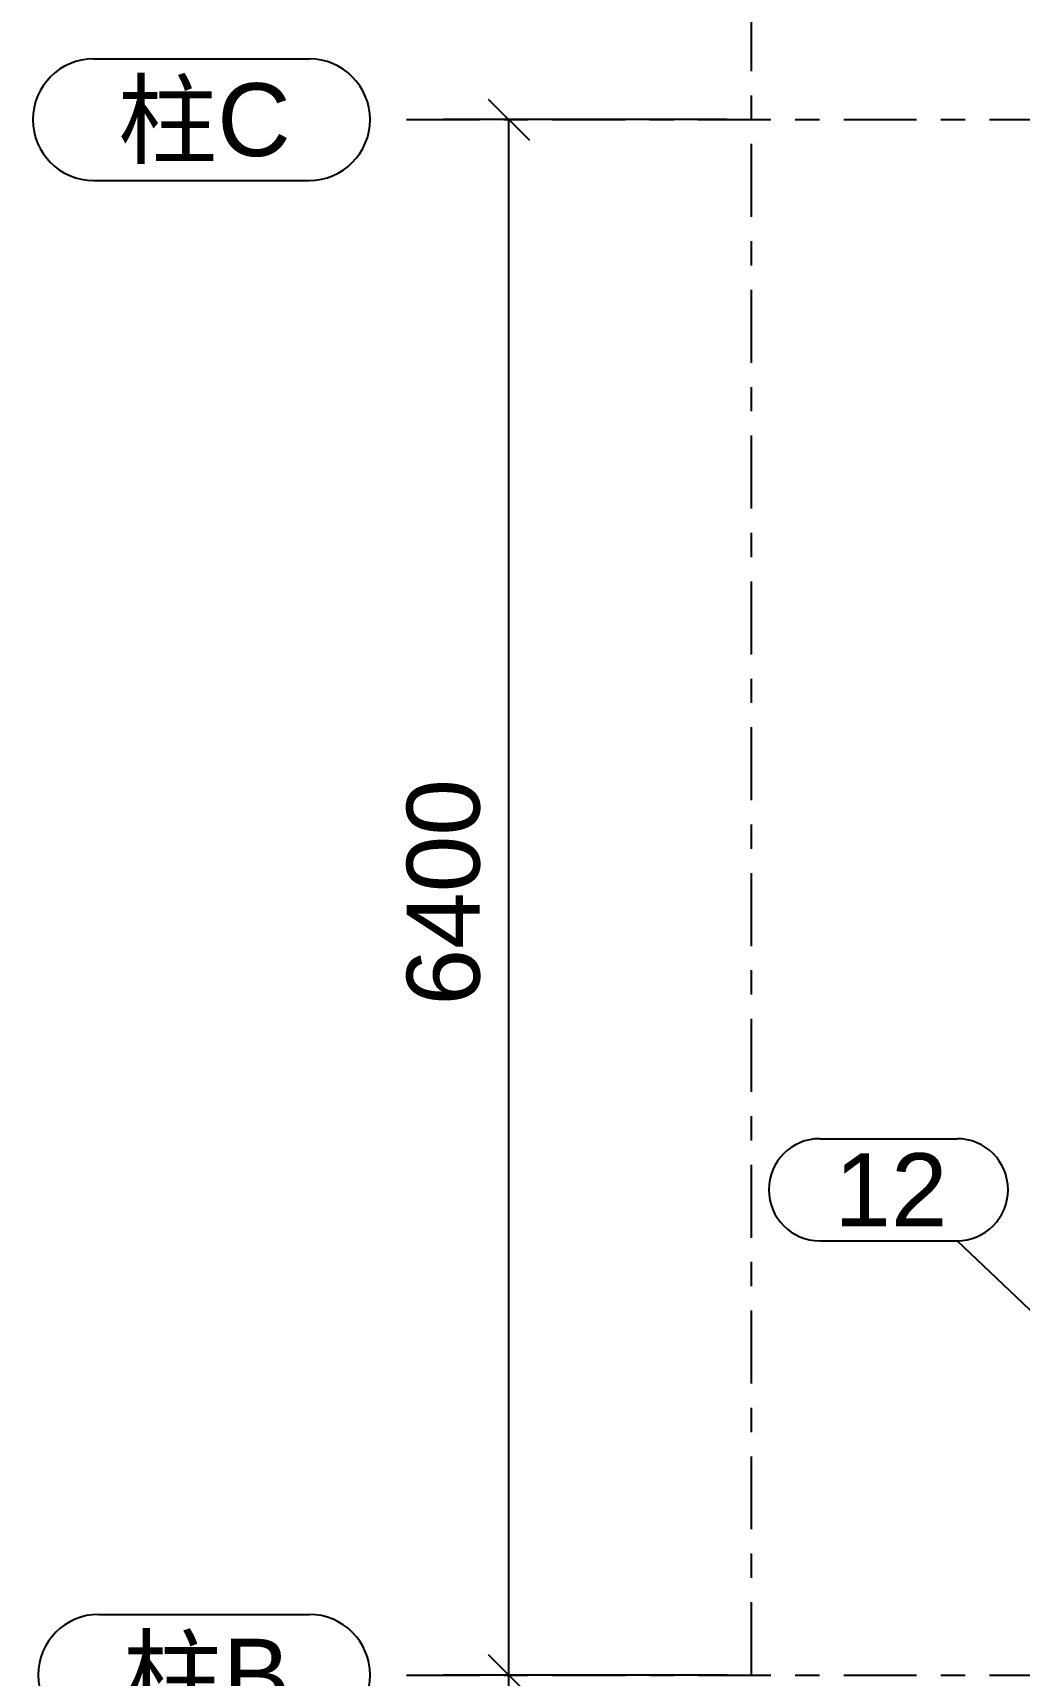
# Model space of a CAD drawing. Extents: x -29293 to 30124, y -19360 to 22650.
# Drawn here: x -6563 to -2502, y -9260 to -2503 of the extents above; entities that cross this region are included whole.
import ezdxf

# ---------------------------------------------------------------- set-up
doc = ezdxf.new("R2010")
doc.units = 0
doc.linetypes.add('XKITLINE00', pattern=[0])
doc.linetypes.add('XKITLINE03', pattern=[6, 3, -1, 1, -1])
for name, color, linetype in [('dimension', 7, 'CONTINUOUS'), ('grid', 7, 'CONTINUOUS'), ('mark', 7, 'CONTINUOUS')]:
    doc.layers.add(name, color=color, linetype=linetype)
doc.styles.add('STYLE_1', font='arial.ttf', dxfattribs={"height": 0.2})

# ---------------------------------------------------------------- blocks, each defined once
blk = doc.blocks.new('*D1174')
at = {"layer": 'dimension', "color": 1, "linetype": 'XKITLINE00'}
for p, q in [((986.458, 1525.703), (988.155, 1524.006)), ((996.306, 1524.855), (984.606, 1524.855)), ((987.306, 1460.855), (987.306, 1524.855)), ((986.458, 1461.703), (988.155, 1460.006)), ((996.306, 1460.855), (984.606, 1460.855))]:
    blk.add_line(p, q, dxfattribs=at)
at = {"layer": 'dimension', "color": 1, "style": 'STYLE_1'}
blk.add_text('6400', height=3, rotation=90.00021, dxfattribs=at).set_placement((986.106, 1488.404))
blk = doc.blocks.new('*D1178')
at = {"layer": 'grid', "color": 4, "linetype": 'XKITLINE03'}
blk.add_line((997.306, 1376.855), (997.306, 1544.855), dxfattribs=at)
blk = doc.blocks.new('*D1181')
at = {"layer": 'grid', "color": 4, "linetype": 'XKITLINE00'}
blk.add_line((970.429, 1463.355), (979.097, 1463.355), dxfattribs=at)
at = {"layer": 'grid', "color": 4, "linetype": 'XKITLINE03'}
blk.add_line((983.097, 1460.855), (1087.806, 1460.855), dxfattribs=at)
at = {"layer": 'grid', "color": 4, "linetype": 'XKITLINE00'}
for centre, start, end in [((970.429, 1460.855), 90, -90), ((979.097, 1460.855), -90, 90)]:
    blk.add_arc(centre, 2.5, start, end, dxfattribs=at)
at = {"layer": 'grid', "color": 4, "style": 'STYLE_1'}
blk.add_text('柱B', height=3, dxfattribs=at).set_placement((971.429, 1459.355))
blk = doc.blocks.new('*D1182')
at = {"layer": 'grid', "color": 4, "linetype": 'XKITLINE00'}
for p, q in [((970.21, 1527.355), (979.097, 1527.355)), ((970.21, 1522.355), (979.097, 1522.355))]:
    blk.add_line(p, q, dxfattribs=at)
at = {"layer": 'grid', "color": 4, "linetype": 'XKITLINE03'}
blk.add_line((983.097, 1524.855), (1087.806, 1524.855), dxfattribs=at)
at = {"layer": 'grid', "color": 4, "linetype": 'XKITLINE00'}
for centre, start, end in [((970.21, 1524.855), 90, -90), ((979.097, 1524.855), -90, 90)]:
    blk.add_arc(centre, 2.5, start, end, dxfattribs=at)
at = {"layer": 'grid', "color": 4, "style": 'STYLE_1'}
blk.add_text('柱C', height=3, dxfattribs=at).set_placement((971.21, 1523.355))
blk = doc.blocks.new('*D1259')
at = {"layer": 'dimension', "color": 1, "linetype": 'XKITLINE00'}
for p, q in [((986.458, 1461.703), (988.155, 1460.006)), ((996.306, 1460.855), (984.606, 1460.855)), ((987.306, 1396.855), (987.306, 1460.855)), ((986.458, 1397.703), (988.155, 1396.006)), ((996.306, 1396.855), (984.606, 1396.855))]:
    blk.add_line(p, q, dxfattribs=at)
at = {"layer": 'dimension', "color": 1, "style": 'STYLE_1'}
blk.add_text('6400', height=3, rotation=90.00021, dxfattribs=at).set_placement((986.106, 1424.404))
blk = doc.blocks.new('*D1323')
at = {"layer": 'mark', "color": 0, "linetype": 'XKITLINE00'}
for p, q in [((1000.114, 1482.928), (1005.764, 1482.928)), ((1000.114, 1478.728), (1005.764, 1478.728)), ((1010.797, 1473.951), (1005.764, 1478.728)), ((1005.764, 1478.728), (1005.764, 1478.728))]:
    blk.add_line(p, q, dxfattribs=at)
for centre, start, end in [((1000.114, 1480.828), 90, -90), ((1005.764, 1480.828), -90, 90)]:
    blk.add_arc(centre, 2.1, start, end, dxfattribs=at)
at = {"layer": 'mark', "color": 1, "style": 'STYLE_1'}
blk.add_text('12', height=3, dxfattribs=at).set_placement((1000.714, 1479.328))

msp = doc.modelspace()

# ---------------------------------------------------------------- block references
at = {"layer": 'dimension', "xscale": 100, "yscale": 100, "zscale": 100}
for name in ['*D1174', '*D1259']:
    msp.add_blockref(name, (-103333.8, -155345.7), dxfattribs=at)
at = {"layer": 'grid', "xscale": 100, "yscale": 100, "zscale": 100}
for name in ['*D1178', '*D1182', '*D1181']:
    msp.add_blockref(name, (-103333.8, -155345.7), dxfattribs=at)
at = {"layer": 'mark', "xscale": 100, "yscale": 100, "zscale": 100}
msp.add_blockref('*D1323', (-103333.8, -155345.7), dxfattribs=at)

doc.saveas('drawing.dxf')
